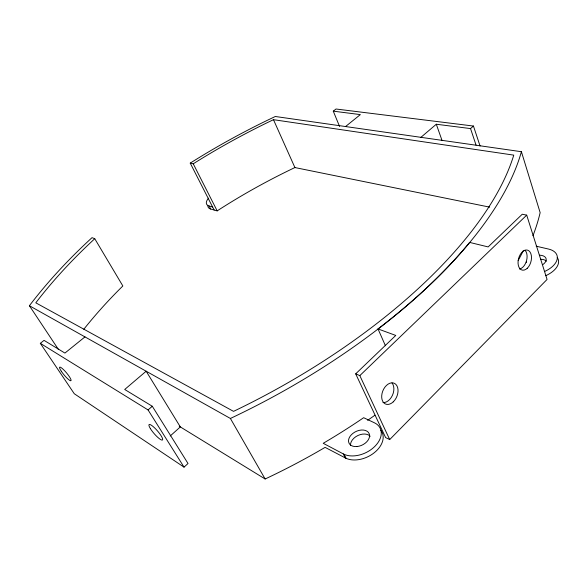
<?xml version="1.0" encoding="UTF-8"?>
<svg xmlns="http://www.w3.org/2000/svg" width="588" height="588" viewBox="0 0 588 588"><rect width="100%" height="100%" fill="white"/><g stroke="black" fill="none" stroke-linecap="round" stroke-linejoin="round"><path stroke-width="0.88" d="M378.025 328.935L395.775 335.432L355.689 373.843L385.618 437.582L389.704 439.567L547.068 279.447L526.708 215.134L522.262 214.23L488.143 246.923L469.658 242.418L466.901 245.747A366.045 161.34 -27.9 0 1 382.362 325.605L378.025 328.935L385.427 345.737M355.689 373.843L359.819 375.614L526.708 215.134M83.797 329.28A446.255 280.182 -22 0 1 99.762 310.28L102.834 306.84A446.255 280.182 -22 0 1 122.061 286.746L122.848 285.974L94.756 238.713L93.926 239.478A466.828 266.761 -22.6 0 0 36.816 301.49L35.802 302.82L233.524 411.357L235.972 410.189A364.273 159.715 -27.9 0 0 329.067 357.519L335.3 353.388A364.273 159.715 -27.9 0 0 483.865 214.51L486.651 210.364A364.273 159.715 -27.9 0 0 513.375 156.379L513.75 155.129L273.471 119.68L271.84 120.459A466.828 266.761 -22.6 0 0 193.893 163.391L193.246 163.802L190.233 163.119L214.142 210.019M84.966 336.895L64.923 353.072L44.056 340.371L40.322 343.326L74.272 393.732L184.044 467.151L188.013 463.498L152.285 406.257L124.715 389.476L146.162 371.219L180.325 426.917L170.204 435.995M40.322 343.326L148.066 409.939L152.285 406.257M420.927 137.327L436.303 124.237L470.54 128.581L473.45 126.045L480.073 146.037M345.553 126.538L360.348 114.601L333.278 111.161L339.555 126.442M333.278 111.161L335.998 109.008L473.45 126.045M367.581 420.317L368.926 419.406A358.673 175.055 -28.2 0 0 374.916 415.216M207.858 205.932A14.95 6.453 -26.6 0 0 210.673 209.027L217.17 210.879L217.795 210.475A446.255 280.182 -22 0 1 242.249 195.429L246.394 193.018A446.255 280.182 -22 0 1 293.316 168.315L294.911 167.558L489.686 207.145M190.233 163.119L191.82 162.119A476.258 272.906 -22.6 0 1 213.128 149.22L217.45 146.713A476.258 272.906 -22.6 0 1 275.309 116.49L521.402 151.704L540.151 212.636A358.673 175.055 -28.2 0 1 532.963 235.737M536.212 246.203L548.53 249.055A21.609 12.172 -16.1 0 1 557.218 258.97A21.609 12.172 -16.1 0 1 544.392 271.582M208.505 198.171A14.979 6.417 -26.6 0 0 209.122 205.998L212.591 206.969M94.756 238.713L92.029 237.655L90.405 239.147A476.258 272.906 -22.6 0 0 73.074 255.846L69.707 259.257A476.258 272.906 -22.6 0 0 29.4 305.731L58.322 349.294M344.068 454.311A23.402 15.67 -26 0 0 375.232 445.991A23.402 15.67 -26 0 0 374.453 422.816L363.656 417.7L360.944 419.545A359.474 174.313 -28.2 0 1 329.515 439.567L323.224 443.308L344.068 454.311L346.104 458.331A23.329 15.722 -26 0 0 374.387 452.628A23.329 15.722 -26 0 0 380.826 430.313M179.259 426.263L265.137 478.992A358.673 175.055 -28.2 0 0 325.091 447.365L346.104 458.331M29.4 305.731L230.4 418.465L265.137 478.992M148.066 409.939L184.044 467.151M209.122 205.998L210.673 209.027M343.289 453.929L345.318 457.949M193.246 163.802L217.17 210.879M359.819 375.614L389.704 439.567M273.471 119.68L294.911 167.558M436.303 124.237L442.036 140.481M470.54 128.581L476.052 145.104M525.018 250.231A10.297 6.38 -74.7 0 1 526.451 261.013A10.297 6.38 -74.7 0 1 519.476 269.025M392.005 382.964A11.209 7.548 -67.8 0 1 392.424 395.349A11.209 7.548 -67.8 0 1 382.986 402.582M521.402 151.704A371.057 162.964 -27.9 0 1 507.841 185.757L505.754 189.762A371.057 162.964 -27.9 0 1 493.486 210.394L490.671 214.627A371.057 162.964 -27.9 0 1 339.195 356.865L332.823 361.106A371.057 162.964 -27.9 0 1 299.909 381.627L293.147 385.588A371.057 162.964 -27.9 0 1 230.4 418.465M557.865 258.5A21.55 12.216 -16 0 1 545.693 275.691M557.218 257.448A21.55 12.216 -16 0 1 557.564 257.963M350.551 445.586A11.113 7.482 -26 0 1 357.908 435.51A11.113 7.482 -26 0 1 370.212 436.274M540.762 259.257A10.261 5.814 -16 0 1 546.465 261.197M523.291 250.738A359.474 174.313 -28.2 0 1 518.138 260.528M539.475 255.199A10.29 5.792 -16.1 0 1 542.945 264.549M526.282 262.461A10.29 5.792 -16.1 0 1 526.481 261.851M150.425 428.674A10.209 2.146 49 0 0 162.222 440.096A10.209 2.146 49 0 0 154.754 428.035A10.209 2.146 49 0 0 150.425 428.674M61.277 371.219A8.82 1.602 50.1 0 0 70.92 380.723A8.82 1.602 50.1 0 0 63.732 369.837A8.82 1.602 50.1 0 0 61.277 371.219M527.223 268.304A10.334 6.38 -74.7 0 0 528.965 250.878A10.334 6.38 -74.7 0 0 518.109 261.109A10.334 6.38 -74.7 0 0 527.223 268.304M393.269 401.839A11.26 7.548 -67.8 0 0 394.599 383.435A11.26 7.548 -67.8 0 0 381.715 395.628A11.26 7.548 -67.8 0 0 393.269 401.839M356.791 446.557A11.143 7.46 -26 0 0 369.088 433.459A11.143 7.46 -26 0 0 351.264 434.87A11.143 7.46 -26 0 0 356.791 446.557"/></g></svg>
